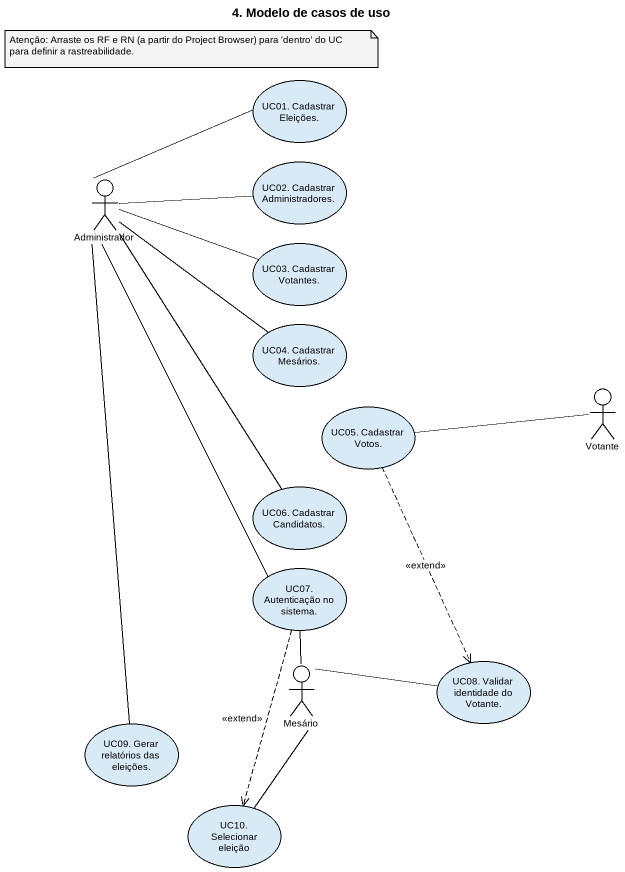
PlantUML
@startuml
title 4. Modelo de casos de uso
usecase "UC01. Cadastrar Eleições." as UC01_Cadastrar_Eleições
actor Administrador
usecase "UC02. Cadastrar Administradores." as UC02_Cadastrar
usecase "UC03. Cadastrar Votantes." as UC03_Cadastrar_Votantes
usecase "UC04. Cadastrar Mesários." as UC04_Cadastrar_Mesários
usecase "UC05. Cadastrar Votos." as UC05_Cadastrar_Votos
actor Votante
usecase "UC06. Cadastrar Candidatos." as UC06_Cadastrar_Candidatos
usecase "UC07. Autenticação no sistema." as UC07_Autenticação_no_sistema
usecase "UC08. Validar identidade do Votante." as UC08_Validar_identidade_do
actor Mesário
usecase "UC09. Gerar relatórios das eleições." as UC09_Gerar_relatórios_das
usecase "UC10. Selecionar eleição" as UC10_Selecionar_eleição
Administrador -right- UC01_Cadastrar_Eleições
Administrador -right- UC02_Cadastrar
Administrador -right- UC03_Cadastrar_Votantes
Administrador -- UC04_Cadastrar_Mesários
Administrador -- UC06_Cadastrar_Candidatos
Administrador -- UC07_Autenticação_no_sistema
Administrador -- UC09_Gerar_relatórios_das
UC05_Cadastrar_Votos ..> UC08_Validar_identidade_do : <<extend>>
Votante -left- UC05_Cadastrar_Votos
UC07_Autenticação_no_sistema ..> UC10_Selecionar_eleição : <<extend>>
Mesário -up- UC07_Autenticação_no_sistema
Mesário -right- UC08_Validar_identidade_do
Mesário -- UC10_Selecionar_eleição
note as N1
  Atenção: Arraste os RF e RN (a partir do Project Browser) para 'dentro' do UC para definir a rastreabilidade.
end note
@enduml
